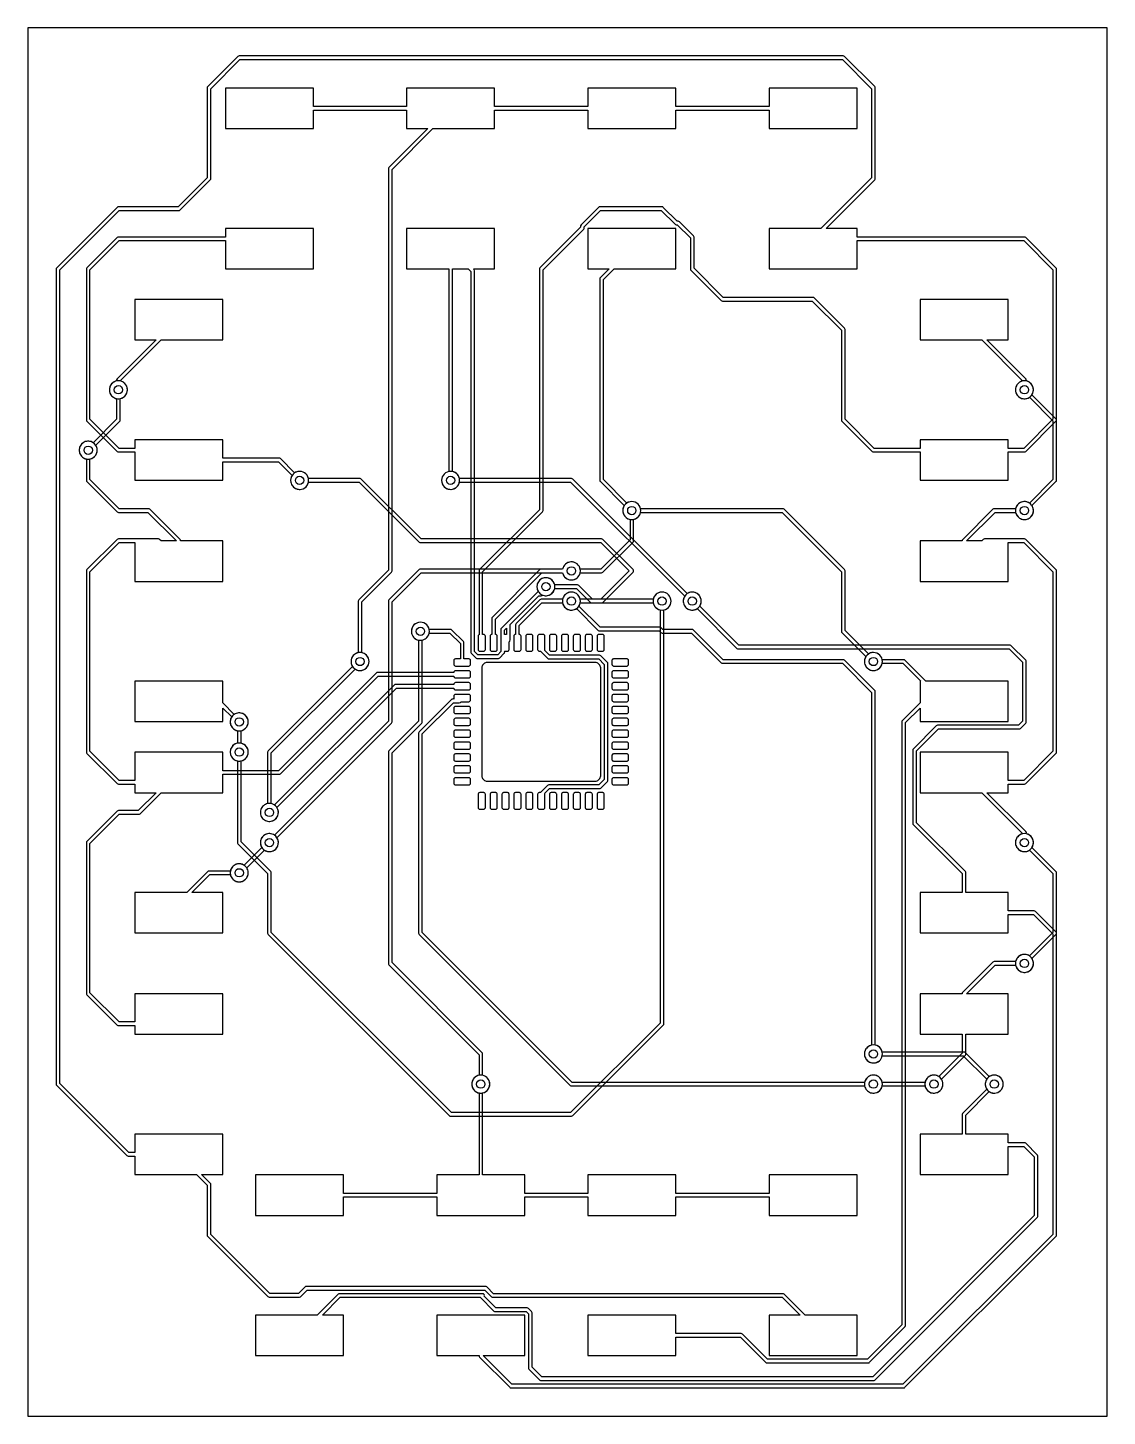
# Model space of a CAD drawing. Header units: millimetres. Extents: x 0 to 45.4, y 0 to 58.4.
import ezdxf

# ---------------------------------------------------------------- set-up
doc = ezdxf.new("R2010")
doc.units = ezdxf.units.MM

msp = doc.modelspace()

# ---------------------------------------------------------------- linework, layer by layer
at = {"layer": '16_copper'}
for points in [[(2.614, 40.268, 0.532534), (2.856, 40.849), (3.864, 41.856, 0.198912), (3.886, 41.91), (3.886, 42.809, 0.996924), (3.736, 43.552), (3.688, 43.539, 0.764884), (3.734, 42.809), (3.734, 41.942), (2.749, 40.956), (2.708, 40.98), (2.662, 40.999), (2.614, 41.012), (2.565, 41.018), (2.515, 41.018), (2.466, 41.012), (2.418, 40.999), (2.372, 40.98), (2.329, 40.955), (2.29, 40.925), (2.255, 40.89), (2.225, 40.851), (2.2, 40.808), (2.181, 40.762), (2.168, 40.714), (2.162, 40.665), (2.162, 40.615), (2.168, 40.566), (2.181, 40.518), (2.2, 40.472), (2.225, 40.429), (2.255, 40.39), (2.29, 40.355), (2.329, 40.325), (2.372, 40.3), (2.418, 40.281), (2.466, 40.268), (2.515, 40.262), (2.565, 40.262)], [(41.984, 37.728, 0.532534), (42.226, 38.309), (43.234, 39.316, 0.198912), (43.256, 39.37), (43.256, 41.91, 0.198912), (43.234, 41.964), (42.226, 42.971, 0.996926), (41.595, 43.391), (41.57, 43.348, 0.764883), (42.119, 42.864), (43.104, 41.878), (43.104, 39.402), (42.119, 38.416), (42.078, 38.44), (42.032, 38.459), (41.984, 38.472), (41.935, 38.478), (41.885, 38.478), (41.836, 38.472), (41.788, 38.459), (41.742, 38.44), (41.699, 38.415), (41.66, 38.385), (41.625, 38.35), (41.595, 38.311), (41.57, 38.268), (41.551, 38.222), (41.538, 38.174), (41.532, 38.125), (41.532, 38.075), (41.538, 38.026), (41.551, 37.978), (41.57, 37.932), (41.595, 37.889), (41.625, 37.85), (41.66, 37.815), (41.699, 37.785), (41.742, 37.76), (41.788, 37.741), (41.836, 37.728), (41.885, 37.722), (41.935, 37.722)], [(22.934, 33.918, 0.301666), (23.231, 34.214), (24.13, 34.214, 0.198912), (24.184, 34.236), (25.454, 35.506, 0.414214), (25.454, 35.614), (24.184, 36.884, 0.198912), (24.13, 36.906), (16.542, 36.906), (14.024, 39.424, 0.198912), (13.97, 39.446), (11.801, 39.446, 0.996924), (11.058, 39.296), (11.071, 39.248, 0.764884), (11.801, 39.294), (13.938, 39.294), (16.456, 36.776, 0.198912), (16.51, 36.754), (24.098, 36.754), (25.292, 35.56), (24.098, 34.366), (23.231, 34.366), (23.219, 34.412), (23.2, 34.458), (23.175, 34.501), (23.145, 34.54), (23.11, 34.575), (23.071, 34.605), (23.028, 34.63), (22.982, 34.649), (22.934, 34.662), (22.885, 34.668), (22.835, 34.668), (22.786, 34.662), (22.738, 34.649), (22.692, 34.63), (22.649, 34.605), (22.61, 34.575), (22.575, 34.54), (22.545, 34.501), (22.52, 34.458), (22.501, 34.412), (22.488, 34.364), (22.482, 34.315), (22.482, 34.265), (22.488, 34.216), (22.501, 34.168), (22.52, 34.122), (22.545, 34.079), (22.575, 34.04), (22.61, 34.005), (22.649, 33.975), (22.692, 33.95), (22.738, 33.931), (22.786, 33.918), (22.835, 33.912), (22.885, 33.912)], [(28.014, 33.918, 1), (27.866, 34.662), (27.818, 34.649, 0.063998), (27.731, 34.606), (22.914, 39.424, 0.198912), (22.86, 39.446), (18.151, 39.446, 0.996924), (17.408, 39.296), (17.421, 39.248, 0.764884), (18.151, 39.294), (22.828, 39.294), (27.624, 34.499), (27.6, 34.458), (27.581, 34.412), (27.568, 34.364), (27.562, 34.315), (27.562, 34.265), (27.568, 34.216), (27.581, 34.168), (27.6, 34.122), (27.625, 34.079), (27.655, 34.04), (27.69, 34.005), (27.729, 33.975), (27.772, 33.95), (27.818, 33.931), (27.866, 33.918), (27.915, 33.912), (27.965, 33.912)], [(35.634, 31.378, 1), (35.486, 32.122), (35.438, 32.109, 0.063998), (35.351, 32.066), (34.366, 33.052), (34.366, 35.56, 0.198912), (34.344, 35.614), (31.804, 38.154, 0.198912), (31.75, 38.176), (25.771, 38.176, 0.996924), (25.028, 38.026), (25.041, 37.978, 0.764884), (25.771, 38.024), (31.718, 38.024), (34.214, 35.528), (34.214, 33.02, 0.198912), (34.236, 32.966), (35.244, 31.959), (35.22, 31.918), (35.201, 31.872), (35.188, 31.824), (35.182, 31.775), (35.182, 31.725), (35.188, 31.676), (35.201, 31.628), (35.22, 31.582), (35.245, 31.539), (35.275, 31.5), (35.31, 31.465), (35.349, 31.435), (35.392, 31.41), (35.438, 31.391), (35.486, 31.378), (35.535, 31.372), (35.585, 31.372)], [(10.234, 23.758, 0.532534), (10.476, 24.339), (15.294, 29.156, 0.198912), (15.316, 29.21), (15.316, 34.258), (16.542, 35.484), (22.489, 35.484, 0.996924), (23.232, 35.634), (23.219, 35.682, 0.764884), (22.489, 35.636), (16.51, 35.636, 0.198912), (16.456, 35.614), (15.186, 34.344, 0.198912), (15.164, 34.29), (15.164, 29.242), (10.369, 24.446), (10.328, 24.47), (10.282, 24.489), (10.234, 24.502), (10.185, 24.508), (10.135, 24.508), (10.086, 24.502), (10.038, 24.489), (9.992, 24.47), (9.949, 24.445), (9.91, 24.415), (9.875, 24.38), (9.845, 24.341), (9.82, 24.298), (9.801, 24.252), (9.788, 24.204), (9.782, 24.155), (9.782, 24.105), (9.788, 24.056), (9.801, 24.008), (9.82, 23.962), (9.845, 23.919), (9.875, 23.88), (9.91, 23.845), (9.949, 23.815), (9.992, 23.79), (10.038, 23.771), (10.086, 23.758), (10.135, 23.752), (10.185, 23.752)], [(22.868, 12.625, 0.169977), (22.914, 12.646), (26.724, 16.456, 0.198912), (26.746, 16.51), (26.746, 33.919, 0.996924), (26.596, 34.662), (26.548, 34.649, 0.764884), (26.594, 33.919), (26.594, 16.542), (22.828, 12.776), (17.812, 12.776), (10.236, 20.352), (10.236, 22.86, 0.198912), (10.214, 22.914), (8.966, 24.162), (8.966, 27.569, 0.996924), (8.816, 28.312), (8.768, 28.299, 0.764884), (8.814, 27.569), (8.814, 24.13, 0.198912), (8.836, 24.076), (10.084, 22.828), (10.084, 20.32, 0.198912), (10.106, 20.266), (17.726, 12.646, 0.198912), (17.78, 12.624), (22.86, 12.624)], [(19.124, 13.598, 0.818106), (19.126, 14.341), (19.126, 15.24, 0.198912), (19.104, 15.294), (15.316, 19.082), (15.316, 27.908), (16.564, 29.156, 0.198912), (16.586, 29.21), (16.586, 32.649, 0.996924), (16.436, 33.392), (16.388, 33.379, 0.764884), (16.434, 32.649), (16.434, 29.242), (15.186, 27.994, 0.198912), (15.164, 27.94), (15.164, 19.05, 0.198912), (15.186, 18.996), (18.974, 15.208), (18.974, 14.341), (18.928, 14.329), (18.882, 14.31), (18.839, 14.285), (18.8, 14.255), (18.765, 14.22), (18.735, 14.181), (18.71, 14.138), (18.691, 14.092), (18.678, 14.044), (18.672, 13.995), (18.672, 13.945), (18.678, 13.896), (18.691, 13.848), (18.71, 13.802), (18.735, 13.759), (18.765, 13.72), (18.8, 13.685), (18.839, 13.655), (18.882, 13.63), (18.928, 13.611), (18.976, 13.598), (19.025, 13.592), (19.075, 13.592)], [(10.234, 25.028, 0.818106), (10.236, 25.771), (10.236, 27.908), (13.761, 31.434, 0.996926), (14.181, 32.065), (14.138, 32.09, 0.764883), (13.654, 31.541), (10.106, 27.994, 0.198912), (10.084, 27.94), (10.084, 25.771), (10.038, 25.759), (9.992, 25.74), (9.949, 25.715), (9.91, 25.685), (9.875, 25.65), (9.845, 25.611), (9.82, 25.568), (9.801, 25.522), (9.788, 25.474), (9.782, 25.425), (9.782, 25.375), (9.788, 25.326), (9.801, 25.278), (9.82, 25.232), (9.845, 25.189), (9.875, 25.15), (9.91, 25.115), (9.949, 25.085), (9.992, 25.06), (10.038, 25.041), (10.086, 25.028), (10.135, 25.022), (10.185, 25.022)], [(41.984, 18.678, 0.532534), (42.226, 19.259), (43.234, 20.266, 0.198912), (43.256, 20.32), (43.256, 22.86, 0.198912), (43.234, 22.914), (42.226, 23.921, 0.996926), (41.595, 24.341), (41.57, 24.298, 0.764883), (42.119, 23.814), (43.104, 22.828), (43.104, 20.352), (42.119, 19.366), (42.078, 19.39), (42.032, 19.409), (41.984, 19.422), (41.935, 19.428), (41.885, 19.428), (41.836, 19.422), (41.788, 19.409), (41.742, 19.39), (41.699, 19.365), (41.66, 19.335), (41.625, 19.3), (41.595, 19.261), (41.57, 19.218), (41.551, 19.172), (41.538, 19.124), (41.532, 19.075), (41.532, 19.025), (41.538, 18.976), (41.551, 18.928), (41.57, 18.882), (41.595, 18.839), (41.625, 18.8), (41.66, 18.765), (41.699, 18.735), (41.742, 18.71), (41.788, 18.691), (41.836, 18.678), (41.885, 18.672), (41.935, 18.672)], [(40.714, 13.598, 1), (40.566, 14.342), (40.518, 14.329, 0.063998), (40.431, 14.286), (39.424, 15.294, 0.198912), (39.37, 15.316), (35.931, 15.316, 0.996924), (35.188, 15.166), (35.201, 15.118, 0.764884), (35.931, 15.164), (39.338, 15.164), (40.324, 14.179), (40.3, 14.138), (40.281, 14.092), (40.268, 14.044), (40.262, 13.995), (40.262, 13.945), (40.268, 13.896), (40.281, 13.848), (40.3, 13.802), (40.325, 13.759), (40.355, 13.72), (40.39, 13.685), (40.429, 13.655), (40.472, 13.63), (40.518, 13.611), (40.566, 13.598), (40.615, 13.592), (40.665, 13.592)], [(35.634, 13.598, 0.301666), (35.931, 13.894), (37.729, 13.894, 0.996924), (38.472, 14.044), (38.459, 14.092, 0.764884), (37.729, 14.046), (35.931, 14.046), (35.919, 14.092), (35.9, 14.138), (35.875, 14.181), (35.845, 14.22), (35.81, 14.255), (35.771, 14.285), (35.728, 14.31), (35.682, 14.329), (35.634, 14.342), (35.585, 14.348), (35.535, 14.348), (35.486, 14.342), (35.438, 14.329), (35.392, 14.31), (35.349, 14.285), (35.31, 14.255), (35.275, 14.22), (35.245, 14.181), (35.22, 14.138), (35.201, 14.092), (35.188, 14.044), (35.182, 13.995), (35.182, 13.945), (35.188, 13.896), (35.201, 13.848), (35.22, 13.802), (35.245, 13.759), (35.275, 13.72), (35.31, 13.685), (35.349, 13.655), (35.392, 13.63), (35.438, 13.611), (35.486, 13.598), (35.535, 13.592), (35.585, 13.592)]]:
    msp.add_lwpolyline(points, format="xyb", close=True, dxfattribs=at)
for points in [[(21.859, 34.525), (21.907, 34.538), (21.953, 34.557), (21.996, 34.582), (22.035, 34.612), (22.07, 34.647), (22.1, 34.686), (22.125, 34.729), (22.144, 34.775), (22.157, 34.823), (22.163, 34.872), (22.163, 34.922), (22.157, 34.971), (22.144, 35.019), (22.125, 35.064), (22.1, 35.107), (22.07, 35.147), (22.035, 35.182), (21.996, 35.212), (21.953, 35.237), (21.907, 35.256), (21.859, 35.269), (21.81, 35.275), (21.76, 35.275), (21.711, 35.269), (21.663, 35.256), (21.617, 35.237), (21.574, 35.212), (21.535, 35.182), (21.5, 35.147), (21.47, 35.107), (21.445, 35.064), (21.426, 35.019), (21.413, 34.971), (21.407, 34.922), (21.407, 34.872), (21.413, 34.823), (21.426, 34.775), (21.445, 34.729), (21.47, 34.686), (21.5, 34.647), (21.535, 34.612), (21.574, 34.582), (21.617, 34.557), (21.663, 34.538), (21.711, 34.525), (21.76, 34.519), (21.81, 34.519)], [(8.964, 28.838), (9.012, 28.851), (9.058, 28.87), (9.101, 28.895), (9.14, 28.925), (9.175, 28.96), (9.205, 28.999), (9.23, 29.042), (9.249, 29.088), (9.262, 29.136), (9.268, 29.185), (9.268, 29.235), (9.262, 29.284), (9.249, 29.332), (9.23, 29.378), (9.205, 29.421), (9.175, 29.46), (9.14, 29.495), (9.101, 29.525), (9.058, 29.55), (9.012, 29.569), (8.964, 29.582), (8.915, 29.588), (8.865, 29.588), (8.816, 29.582), (8.768, 29.569), (8.722, 29.55), (8.679, 29.525), (8.64, 29.495), (8.605, 29.46), (8.575, 29.421), (8.55, 29.378), (8.531, 29.332), (8.518, 29.284), (8.512, 29.235), (8.512, 29.185), (8.518, 29.136), (8.531, 29.088), (8.55, 29.042), (8.575, 28.999), (8.605, 28.96), (8.64, 28.925), (8.679, 28.895), (8.722, 28.87), (8.768, 28.851), (8.816, 28.838), (8.865, 28.832), (8.915, 28.832)], [(8.964, 22.488), (9.012, 22.501), (9.058, 22.52), (9.101, 22.545), (9.14, 22.575), (9.175, 22.61), (9.205, 22.649), (9.23, 22.692), (9.249, 22.738), (9.262, 22.786), (9.268, 22.835), (9.268, 22.885), (9.262, 22.934), (9.249, 22.982), (9.23, 23.028), (9.205, 23.071), (9.175, 23.11), (9.14, 23.145), (9.101, 23.175), (9.058, 23.2), (9.012, 23.219), (8.964, 23.232), (8.915, 23.238), (8.865, 23.238), (8.816, 23.232), (8.768, 23.219), (8.722, 23.2), (8.679, 23.175), (8.64, 23.145), (8.605, 23.11), (8.575, 23.071), (8.55, 23.028), (8.531, 22.982), (8.518, 22.934), (8.512, 22.885), (8.512, 22.835), (8.518, 22.786), (8.531, 22.738), (8.55, 22.692), (8.575, 22.649), (8.605, 22.61), (8.64, 22.575), (8.679, 22.545), (8.722, 22.52), (8.768, 22.501), (8.816, 22.488), (8.865, 22.482), (8.915, 22.482)]]:
    msp.add_lwpolyline(points, close=True, dxfattribs=at)
at = {"layer": '1_copper'}
for points in [[(19.218, 5.309), (19.5, 5.026, 0.198912), (19.554, 5.004), (31.718, 5.004), (32.472, 4.25), (31.17, 4.25), (31.17, 2.55), (34.87, 2.55), (34.87, 4.25), (32.688, 4.25), (31.804, 5.134, 0.198912), (31.75, 5.156), (19.586, 5.156), (19.303, 5.439, 0.198912), (19.25, 5.461), (11.714, 5.461, 0.198912), (11.66, 5.439), (11.388, 5.167), (10.181, 5.167), (7.696, 7.652), (7.696, 9.75, 0.198912), (7.674, 9.804), (7.308, 10.17), (8.2, 10.17), (8.2, 11.87), (4.5, 11.87), (4.5, 11.096), (4.252, 11.096), (1.346, 14.002), (1.346, 48.228), (3.842, 50.724), (6.35, 50.724, 0.198912), (6.404, 50.746), (7.674, 52.016, 0.198912), (7.696, 52.07), (7.696, 55.848), (8.922, 57.074), (34.258, 57.074), (35.484, 55.848), (35.484, 52.102), (33.352, 49.97), (31.17, 49.97), (31.17, 48.27), (34.87, 48.27), (34.87, 49.454), (41.878, 49.454), (43.104, 48.228), (43.104, 41.942), (41.878, 40.716), (41.22, 40.716), (41.22, 41.08), (37.52, 41.08), (37.52, 40.716), (35.592, 40.716), (34.366, 41.942), (34.366, 45.72, 0.198912), (34.344, 45.774), (33.074, 47.044, 0.198912), (33.02, 47.066), (29.242, 47.066), (28.016, 48.292), (28.016, 49.603, 0.198912), (27.994, 49.657), (27.399, 50.252, 0.333159), (27.303, 50.275), (26.724, 50.854, 0.198912), (26.67, 50.876), (24.057, 50.876, 0.198912), (24.003, 50.854), (23.268, 50.119, 0.333159), (23.245, 50.023), (21.536, 48.314, 0.198912), (21.514, 48.26), (21.514, 38.132), (18.996, 35.614, 0.198912), (18.974, 35.56), (18.974, 32.873), (18.969, 32.87), (18.955, 32.856), (18.945, 32.839), (18.94, 32.82), (18.94, 32.25), (18.945, 32.231), (18.955, 32.214), (18.969, 32.2), (18.986, 32.19), (19.005, 32.185), (19.175, 32.185), (19.194, 32.19), (19.211, 32.2), (19.225, 32.214), (19.235, 32.231), (19.24, 32.25), (19.24, 32.82), (19.235, 32.839), (19.225, 32.856), (19.211, 32.87), (19.194, 32.88), (19.175, 32.885), (19.126, 32.885), (19.126, 35.528), (21.644, 38.046, 0.198912), (21.666, 38.1), (21.666, 48.228), (23.375, 49.938, 0.198912), (23.398, 49.991), (23.398, 50.033), (24.088, 50.724), (26.638, 50.724), (27.218, 50.145, 0.198912), (27.271, 50.122), (27.313, 50.122), (27.864, 49.572), (27.864, 48.26, 0.198912), (27.886, 48.206), (29.156, 46.936, 0.198912), (29.21, 46.914), (32.988, 46.914), (34.214, 45.688), (34.214, 41.91, 0.198912), (34.236, 41.856), (35.506, 40.586, 0.198912), (35.56, 40.564), (37.52, 40.564), (37.52, 39.38), (41.22, 39.38), (41.22, 40.564), (41.91, 40.564, 0.198912), (41.964, 40.586), (43.234, 41.856, 0.198912), (43.256, 41.91), (43.256, 48.26, 0.198912), (43.234, 48.314), (41.964, 49.584, 0.198912), (41.91, 49.606), (34.87, 49.606), (34.87, 49.97), (33.568, 49.97), (35.614, 52.016, 0.198912), (35.636, 52.07), (35.636, 55.88, 0.198912), (35.614, 55.934), (34.344, 57.204, 0.198912), (34.29, 57.226), (8.89, 57.226, 0.198912), (8.836, 57.204), (7.566, 55.934, 0.198912), (7.544, 55.88), (7.544, 52.102), (6.318, 50.876), (3.81, 50.876, 0.198912), (3.756, 50.854), (1.216, 48.314, 0.198912), (1.194, 48.26), (1.194, 13.97, 0.198912), (1.216, 13.916), (4.166, 10.966, 0.198912), (4.22, 10.944), (4.5, 10.944), (4.5, 10.17), (7.092, 10.17), (7.544, 9.718), (7.544, 7.62, 0.198912), (7.566, 7.566), (10.096, 5.037, 0.198912), (10.149, 5.014), (11.372, 5.014, 0.336905), (11.463, 5.026), (11.745, 5.309)], [(14.044, 31.378, 0.818106), (14.046, 32.121), (14.046, 34.258), (15.294, 35.506, 0.198912), (15.316, 35.56), (15.316, 52.448), (17.038, 54.17), (19.63, 54.17), (19.63, 54.944), (23.55, 54.944), (23.55, 54.17), (27.25, 54.17), (27.25, 54.944), (31.17, 54.944), (31.17, 54.17), (34.87, 54.17), (34.87, 55.87), (31.17, 55.87), (31.17, 55.096), (27.25, 55.096), (27.25, 55.87), (23.55, 55.87), (23.55, 55.096), (19.63, 55.096), (19.63, 55.87), (15.93, 55.87), (15.93, 55.096), (12.01, 55.096), (12.01, 55.87), (8.31, 55.87), (8.31, 54.17), (12.01, 54.17), (12.01, 54.944), (15.93, 54.944), (15.93, 54.17), (16.822, 54.17), (15.186, 52.534, 0.198912), (15.164, 52.48), (15.164, 35.592), (13.916, 34.344, 0.198912), (13.894, 34.29), (13.894, 32.121), (13.848, 32.109), (13.802, 32.09), (13.759, 32.065), (13.72, 32.035), (13.685, 32), (13.655, 31.961), (13.63, 31.918), (13.611, 31.872), (13.598, 31.824), (13.592, 31.775), (13.592, 31.725), (13.598, 31.676), (13.611, 31.628), (13.63, 31.582), (13.655, 31.539), (13.685, 31.5), (13.72, 31.465), (13.759, 31.435), (13.802, 31.41), (13.848, 31.391), (13.896, 31.378), (13.945, 31.372), (13.995, 31.372)], [(11.504, 38.998, 1), (11.356, 39.742), (11.308, 39.729, 0.063998), (11.221, 39.686), (10.624, 40.284, 0.198912), (10.57, 40.306), (8.2, 40.306), (8.2, 41.08), (4.5, 41.08), (4.5, 40.716), (3.842, 40.716), (2.616, 41.942), (2.616, 48.228), (3.842, 49.454), (8.31, 49.454), (8.31, 48.27), (12.01, 48.27), (12.01, 49.97), (8.31, 49.97), (8.31, 49.606), (3.81, 49.606, 0.198912), (3.756, 49.584), (2.486, 48.314, 0.198912), (2.464, 48.26), (2.464, 41.91, 0.198912), (2.486, 41.856), (3.756, 40.586, 0.198912), (3.81, 40.564), (4.5, 40.564), (4.5, 39.38), (8.2, 39.38), (8.2, 40.154), (10.538, 40.154), (11.114, 39.579), (11.09, 39.538), (11.071, 39.492), (11.058, 39.444), (11.052, 39.395), (11.052, 39.345), (11.058, 39.296), (11.071, 39.248), (11.09, 39.202), (11.115, 39.159), (11.145, 39.12), (11.18, 39.085), (11.219, 39.055), (11.262, 39.03), (11.308, 39.011), (11.356, 38.998), (11.405, 38.992), (11.455, 38.992)], [(19.799, 31.881, 0.169977), (19.845, 31.903), (20.022, 32.08, 0.357399), (20.045, 32.185), (20.175, 32.185), (20.194, 32.19), (20.211, 32.2), (20.225, 32.214), (20.235, 32.231), (20.24, 32.25), (20.24, 32.577, 0.315952), (20.288, 32.656), (20.288, 33.311), (21.495, 34.519), (21.59, 34.519, 0.231388), (21.663, 34.538), (21.711, 34.525, 0.41241), (22.156, 34.821), (23.08, 34.821), (23.664, 34.236, 0.198912), (23.718, 34.214), (26.299, 34.214, 0.996924), (27.042, 34.364), (27.029, 34.412, 0.764884), (26.299, 34.366), (23.75, 34.366), (23.165, 34.951, 0.198912), (23.111, 34.973), (22.156, 34.973, 0.996924), (21.413, 34.823), (21.426, 34.775, 0.054688), (21.462, 34.7), (19.915, 33.154, 0.198912), (19.892, 33.1), (19.892, 32.166), (19.759, 32.033), (18.921, 32.033), (18.788, 32.166), (18.788, 48.189, 0.325184), (18.738, 48.27), (19.63, 48.27), (19.63, 49.97), (15.93, 49.97), (15.93, 48.27), (17.704, 48.27), (17.704, 39.741, 0.996924), (17.854, 38.998), (17.902, 39.011, 0.764884), (17.856, 39.741), (17.856, 48.27), (18.522, 48.27), (18.635, 48.157), (18.635, 32.134, 0.198912), (18.658, 32.08), (18.835, 31.903, 0.198912), (18.889, 31.88), (19.791, 31.88)], [(19.694, 32.19), (19.711, 32.2), (19.725, 32.214), (19.735, 32.231), (19.74, 32.25), (19.74, 32.82), (19.735, 32.839), (19.725, 32.856), (19.711, 32.87), (19.694, 32.88), (19.675, 32.885), (19.666, 32.885), (19.666, 33.528), (21.622, 35.484), (22.489, 35.484, 0.815538), (23.231, 35.484), (24.13, 35.484, 0.198912), (24.184, 35.506), (25.454, 36.776, 0.198912), (25.476, 36.83), (25.476, 37.729, 0.996924), (25.326, 38.472), (25.278, 38.459, 0.063998), (25.191, 38.416), (24.206, 39.402), (24.206, 47.818), (24.658, 48.27), (27.25, 48.27), (27.25, 49.97), (23.55, 49.97), (23.55, 48.27), (24.442, 48.27), (24.076, 47.904, 0.198912), (24.054, 47.85), (24.054, 39.37, 0.198912), (24.076, 39.316), (25.084, 38.309, 0.530559), (25.324, 37.729), (25.324, 36.862), (24.098, 35.636), (23.231, 35.636, 0.815538), (22.489, 35.636), (21.59, 35.636, 0.198912), (21.536, 35.614), (19.536, 33.614, 0.198912), (19.514, 33.56), (19.514, 32.885), (19.505, 32.885), (19.486, 32.88), (19.469, 32.87), (19.455, 32.856), (19.445, 32.839), (19.44, 32.82), (19.44, 32.25), (19.445, 32.231), (19.455, 32.214), (19.469, 32.2), (19.486, 32.19), (19.505, 32.185), (19.675, 32.185)], [(3.884, 42.808, 0.767329), (3.932, 43.539), (3.886, 43.551), (3.886, 43.558), (5.608, 45.28), (8.2, 45.28), (8.2, 46.98), (4.5, 46.98), (4.5, 45.28), (5.392, 45.28), (3.756, 43.644, 0.32507), (3.734, 43.551), (3.688, 43.539), (3.642, 43.52), (3.599, 43.495), (3.56, 43.465), (3.525, 43.43), (3.495, 43.391), (3.47, 43.348), (3.451, 43.302), (3.438, 43.254), (3.432, 43.205), (3.432, 43.155), (3.438, 43.106), (3.451, 43.058), (3.47, 43.012), (3.495, 42.969), (3.525, 42.93), (3.56, 42.895), (3.599, 42.865), (3.642, 42.84), (3.688, 42.821), (3.736, 42.808), (3.785, 42.802), (3.835, 42.802)], [(41.984, 42.808, 0.767329), (42.032, 43.539), (41.986, 43.551, 0.32507), (41.964, 43.644), (40.328, 45.28), (41.22, 45.28), (41.22, 46.98), (37.52, 46.98), (37.52, 45.28), (40.112, 45.28), (41.834, 43.558), (41.834, 43.551), (41.788, 43.539), (41.742, 43.52), (41.699, 43.495), (41.66, 43.465), (41.625, 43.43), (41.595, 43.391), (41.57, 43.348), (41.551, 43.302), (41.538, 43.254), (41.532, 43.205), (41.532, 43.155), (41.538, 43.106), (41.551, 43.058), (41.57, 43.012), (41.595, 42.969), (41.625, 42.93), (41.66, 42.895), (41.699, 42.865), (41.742, 42.84), (41.788, 42.821), (41.836, 42.808), (41.885, 42.802), (41.935, 42.802)], [(8.2, 17.77), (4.5, 17.77), (4.5, 16.586), (3.842, 16.586), (2.616, 17.812), (2.616, 24.098), (3.842, 25.324), (4.67, 25.324, 0.198912), (4.724, 25.346), (5.608, 26.23), (8.2, 26.23), (8.2, 27.004), (10.57, 27.004, 0.198912), (10.624, 27.026), (14.732, 31.134), (17.915, 31.134), (17.915, 31.125), (17.92, 31.106), (17.93, 31.089), (17.944, 31.075), (17.961, 31.065), (17.98, 31.06), (18.55, 31.06), (18.569, 31.065), (18.586, 31.075), (18.6, 31.089), (18.61, 31.106), (18.615, 31.125), (18.615, 31.295), (18.61, 31.314), (18.6, 31.331), (18.586, 31.345), (18.569, 31.355), (18.55, 31.36), (17.98, 31.36), (17.961, 31.355), (17.944, 31.345), (17.93, 31.331), (17.92, 31.314), (17.915, 31.295), (17.915, 31.286), (14.7, 31.286, 0.198912), (14.646, 31.264), (10.538, 27.156), (8.2, 27.156), (8.2, 27.93), (4.5, 27.93), (4.5, 26.746), (3.842, 26.746), (2.616, 27.972), (2.616, 35.528), (3.842, 36.754), (4.5, 36.754), (4.5, 35.12), (8.2, 35.12), (8.2, 36.82), (6.426, 36.82, 0.233059), (6.404, 36.884), (5.134, 38.154, 0.198912), (5.08, 38.176), (3.842, 38.176), (2.616, 39.402), (2.616, 40.269, 0.996924), (2.466, 41.012), (2.418, 40.999, 0.764884), (2.464, 40.269), (2.464, 39.37, 0.198912), (2.486, 39.316), (3.756, 38.046, 0.198912), (3.81, 38.024), (5.048, 38.024), (6.252, 36.82), (5.608, 36.82), (5.544, 36.884, 0.198912), (5.49, 36.906), (3.81, 36.906, 0.198912), (3.756, 36.884), (2.486, 35.614, 0.198912), (2.464, 35.56), (2.464, 27.94, 0.198912), (2.486, 27.886), (3.756, 26.616, 0.198912), (3.81, 26.594), (4.5, 26.594), (4.5, 26.23), (5.392, 26.23), (4.638, 25.476), (3.81, 25.476, 0.198912), (3.756, 25.454), (2.486, 24.184, 0.198912), (2.464, 24.13), (2.464, 17.78, 0.198912), (2.486, 17.726), (3.756, 16.456, 0.198912), (3.81, 16.434), (4.5, 16.434), (4.5, 16.07), (8.2, 16.07)], [(41.984, 23.758, 0.767329), (42.032, 24.489), (41.986, 24.501, 0.32507), (41.964, 24.594), (40.328, 26.23), (41.22, 26.23), (41.22, 26.594), (41.91, 26.594, 0.198912), (41.964, 26.616), (43.234, 27.886, 0.198912), (43.256, 27.94), (43.256, 35.56, 0.198912), (43.234, 35.614), (41.964, 36.884, 0.198912), (41.91, 36.906), (40.23, 36.906, 0.198912), (40.176, 36.884), (40.112, 36.82), (39.468, 36.82), (40.672, 38.024), (41.539, 38.024, 0.996924), (42.282, 38.174), (42.269, 38.222, 0.764884), (41.539, 38.176), (40.64, 38.176, 0.198912), (40.586, 38.154), (39.316, 36.884, 0.233059), (39.294, 36.82), (37.52, 36.82), (37.52, 35.12), (41.22, 35.12), (41.22, 36.754), (41.878, 36.754), (43.104, 35.528), (43.104, 27.972), (41.878, 26.746), (41.22, 26.746), (41.22, 27.93), (37.52, 27.93), (37.52, 26.23), (40.112, 26.23), (41.834, 24.508), (41.834, 24.501), (41.788, 24.489), (41.742, 24.47), (41.699, 24.445), (41.66, 24.415), (41.625, 24.38), (41.595, 24.341), (41.57, 24.298), (41.551, 24.252), (41.538, 24.204), (41.532, 24.155), (41.532, 24.105), (41.538, 24.056), (41.551, 24.008), (41.57, 23.962), (41.595, 23.919), (41.625, 23.88), (41.66, 23.845), (41.699, 23.815), (41.742, 23.79), (41.788, 23.771), (41.836, 23.758), (41.885, 23.752), (41.935, 23.752)], [(36.838, 1.195, 0.169977), (36.884, 1.216), (43.234, 7.566, 0.198912), (43.256, 7.62), (43.256, 20.32, 0.198912), (43.234, 20.374), (42.374, 21.234, 0.198912), (42.32, 21.256), (41.22, 21.256), (41.22, 22.03), (39.446, 22.03), (39.446, 22.86, 0.198912), (39.424, 22.914), (37.368, 24.97), (37.368, 27.993), (38.29, 28.915), (41.691, 28.915, 0.198912), (41.745, 28.938), (41.964, 29.156, 0.198912), (41.986, 29.21), (41.986, 31.75, 0.198912), (41.964, 31.804), (41.357, 32.411, 0.198912), (41.303, 32.433), (29.905, 32.433), (28.256, 34.081, 0.996926), (27.625, 34.501), (27.6, 34.458, 0.764883), (28.149, 33.974), (29.819, 32.303, 0.198912), (29.873, 32.281), (41.272, 32.281), (41.834, 31.718), (41.834, 29.242), (41.66, 29.068), (38.258, 29.068, 0.198912), (38.204, 29.045), (37.238, 28.079, 0.198912), (37.215, 28.025), (37.215, 24.939, 0.198912), (37.238, 24.885), (39.294, 22.828), (39.294, 22.03), (37.52, 22.03), (37.52, 20.33), (41.22, 20.33), (41.22, 21.104), (42.288, 21.104), (43.104, 20.288), (43.104, 7.652), (36.798, 1.346), (20.352, 1.346), (19.148, 2.55), (20.9, 2.55), (20.9, 4.25), (17.2, 4.25), (17.2, 2.55), (18.974, 2.55, 0.233059), (18.996, 2.486), (20.266, 1.216, 0.198912), (20.32, 1.194), (36.83, 1.194)], [(35.634, 14.868, 0.818106), (35.636, 15.611), (35.636, 30.48, 0.198912), (35.614, 30.534), (34.344, 31.804, 0.198912), (34.29, 31.826), (29.242, 31.826), (27.994, 33.074, 0.198912), (27.94, 33.096), (26.702, 33.096), (26.63, 33.167, 0.198912), (26.576, 33.19), (24.068, 33.19), (23.176, 34.081, 0.996926), (22.545, 34.501), (22.52, 34.458, 0.063996), (22.489, 34.366), (21.59, 34.366, 0.198912), (21.536, 34.344), (20.536, 33.344, 0.198912), (20.514, 33.29), (20.514, 32.885), (20.505, 32.885), (20.486, 32.88), (20.469, 32.87), (20.455, 32.856), (20.445, 32.839), (20.44, 32.82), (20.44, 32.25), (20.445, 32.231), (20.455, 32.214), (20.469, 32.2), (20.486, 32.19), (20.505, 32.185), (20.675, 32.185), (20.694, 32.19), (20.711, 32.2), (20.725, 32.214), (20.735, 32.231), (20.74, 32.25), (20.74, 32.82), (20.735, 32.839), (20.725, 32.856), (20.711, 32.87), (20.694, 32.88), (20.675, 32.885), (20.666, 32.885), (20.666, 33.258), (21.622, 34.214), (22.489, 34.214, 0.530559), (23.069, 33.974), (23.983, 33.06, 0.198912), (24.036, 33.037), (26.545, 33.037), (26.616, 32.966, 0.198912), (26.67, 32.944), (27.908, 32.944), (29.156, 31.696, 0.198912), (29.21, 31.674), (34.258, 31.674), (35.484, 30.448), (35.484, 15.611), (35.438, 15.599), (35.392, 15.58), (35.349, 15.555), (35.31, 15.525), (35.275, 15.49), (35.245, 15.451), (35.22, 15.408), (35.201, 15.362), (35.188, 15.314), (35.182, 15.265), (35.182, 15.215), (35.188, 15.166), (35.201, 15.118), (35.22, 15.072), (35.245, 15.029), (35.275, 14.99), (35.31, 14.955), (35.349, 14.925), (35.392, 14.9), (35.438, 14.881), (35.486, 14.868), (35.535, 14.862), (35.585, 14.862)], [(18.569, 31.565), (18.586, 31.575), (18.6, 31.589), (18.61, 31.606), (18.615, 31.625), (18.615, 31.795), (18.61, 31.814), (18.6, 31.831), (18.586, 31.845), (18.569, 31.855), (18.55, 31.86), (18.341, 31.86), (18.341, 32.535, 0.198912), (18.319, 32.589), (17.834, 33.074, 0.198912), (17.78, 33.096), (16.881, 33.096, 0.996924), (16.138, 32.946), (16.151, 32.898, 0.764884), (16.881, 32.944), (17.748, 32.944), (18.189, 32.503), (18.189, 31.86), (17.98, 31.86), (17.961, 31.855), (17.944, 31.845), (17.93, 31.831), (17.92, 31.814), (17.915, 31.795), (17.915, 31.625), (17.92, 31.606), (17.93, 31.589), (17.944, 31.575), (17.961, 31.565), (17.98, 31.56), (18.55, 31.56)], [(21.694, 25.54), (21.711, 25.55), (21.725, 25.564), (21.735, 25.581), (21.74, 25.6), (21.74, 26.17), (21.735, 26.189), (21.73, 26.197), (21.939, 26.405), (24.038, 26.405, 0.198912), (24.092, 26.428), (24.372, 26.708, 0.198912), (24.395, 26.762), (24.395, 31.658, 0.198912), (24.372, 31.712), (24.092, 31.992, 0.198912), (24.038, 32.015), (21.939, 32.015), (21.73, 32.223), (21.735, 32.231), (21.74, 32.25), (21.74, 32.82), (21.735, 32.839), (21.725, 32.856), (21.711, 32.87), (21.694, 32.88), (21.675, 32.885), (21.505, 32.885), (21.486, 32.88), (21.469, 32.87), (21.455, 32.856), (21.445, 32.839), (21.44, 32.82), (21.44, 32.25), (21.445, 32.231), (21.455, 32.214), (21.469, 32.2), (21.486, 32.19), (21.505, 32.185), (21.553, 32.185), (21.853, 31.885, 0.198912), (21.907, 31.862), (24.007, 31.862), (24.242, 31.627), (24.242, 26.793), (24.007, 26.558), (21.907, 26.558, 0.198912), (21.853, 26.535), (21.553, 26.235), (21.505, 26.235), (21.486, 26.23), (21.469, 26.22), (21.455, 26.206), (21.445, 26.189), (21.44, 26.17), (21.44, 25.6), (21.445, 25.581), (21.455, 25.564), (21.469, 25.55), (21.486, 25.54), (21.505, 25.535), (21.675, 25.535)], [(35.35, 2.246, 0.169977), (35.395, 2.268), (36.884, 3.756, 0.198912), (36.906, 3.81), (36.906, 29.178), (37.52, 29.792), (37.52, 29.22), (41.22, 29.22), (41.22, 30.92), (37.768, 30.92), (36.884, 31.804, 0.198912), (36.83, 31.826), (35.931, 31.826, 0.996924), (35.188, 31.676), (35.201, 31.628, 0.764884), (35.931, 31.674), (36.798, 31.674), (37.552, 30.92), (37.52, 30.92), (37.52, 30.008), (36.776, 29.264, 0.198912), (36.754, 29.21), (36.754, 3.842), (35.31, 2.398), (31.107, 2.398), (30.051, 3.454, 0.198912), (29.997, 3.476), (27.25, 3.476), (27.25, 4.25), (23.55, 4.25), (23.55, 2.55), (27.25, 2.55), (27.25, 3.324), (29.965, 3.324), (31.021, 2.268, 0.198912), (31.075, 2.245), (35.341, 2.245)], [(8.964, 27.568, 0.818106), (8.966, 28.311), (8.966, 28.839, 0.996924), (8.816, 29.582), (8.768, 29.569, 0.063998), (8.681, 29.526), (8.2, 30.008), (8.2, 30.92), (4.5, 30.92), (4.5, 29.22), (8.2, 29.22), (8.2, 29.792), (8.574, 29.419, 0.530559), (8.814, 28.839), (8.814, 28.311), (8.768, 28.299), (8.722, 28.28), (8.679, 28.255), (8.64, 28.225), (8.605, 28.19), (8.575, 28.151), (8.55, 28.108), (8.531, 28.062), (8.518, 28.014), (8.512, 27.965), (8.512, 27.915), (8.518, 27.866), (8.531, 27.818), (8.55, 27.772), (8.575, 27.729), (8.605, 27.69), (8.64, 27.655), (8.679, 27.625), (8.722, 27.6), (8.768, 27.581), (8.816, 27.568), (8.865, 27.562), (8.915, 27.562)], [(10.234, 25.028, 0.532534), (10.476, 25.609), (15.502, 30.634), (17.915, 30.634), (17.915, 30.625), (17.92, 30.606), (17.93, 30.589), (17.944, 30.575), (17.961, 30.565), (17.98, 30.56), (18.55, 30.56), (18.569, 30.565), (18.586, 30.575), (18.6, 30.589), (18.61, 30.606), (18.615, 30.625), (18.615, 30.795), (18.61, 30.814), (18.6, 30.831), (18.586, 30.845), (18.569, 30.855), (18.55, 30.86), (17.98, 30.86), (17.961, 30.855), (17.944, 30.845), (17.93, 30.831), (17.92, 30.814), (17.915, 30.795), (17.915, 30.786), (15.47, 30.786, 0.198912), (15.416, 30.764), (10.369, 25.716), (10.328, 25.74), (10.282, 25.759), (10.234, 25.772), (10.185, 25.778), (10.135, 25.778), (10.086, 25.772), (10.038, 25.759), (9.992, 25.74), (9.949, 25.715), (9.91, 25.685), (9.875, 25.65), (9.845, 25.611), (9.82, 25.568), (9.801, 25.522), (9.788, 25.474), (9.782, 25.425), (9.782, 25.375), (9.788, 25.326), (9.801, 25.278), (9.82, 25.232), (9.845, 25.189), (9.875, 25.15), (9.91, 25.115), (9.949, 25.085), (9.992, 25.06), (10.038, 25.041), (10.086, 25.028), (10.135, 25.022), (10.185, 25.022)], [(35.634, 13.598, 1), (35.486, 14.342), (35.438, 14.329, 0.2663), (35.189, 14.046), (22.892, 14.046), (16.586, 20.352), (16.586, 28.703), (17.896, 30.012), (18.144, 30.012, 0.315952), (18.223, 30.06), (18.55, 30.06), (18.569, 30.065), (18.586, 30.075), (18.6, 30.089), (18.61, 30.106), (18.615, 30.125), (18.615, 30.295), (18.61, 30.314), (18.6, 30.331), (18.586, 30.345), (18.569, 30.355), (18.55, 30.36), (17.98, 30.36), (17.961, 30.355), (17.944, 30.345), (17.93, 30.331), (17.92, 30.314), (17.915, 30.295), (17.915, 30.165, 0.357399), (17.81, 30.142), (16.456, 28.788, 0.198912), (16.434, 28.734), (16.434, 20.32, 0.198912), (16.456, 20.266), (22.806, 13.916, 0.198912), (22.86, 13.894), (35.189, 13.894), (35.201, 13.848), (35.22, 13.802), (35.245, 13.759), (35.275, 13.72), (35.31, 13.685), (35.349, 13.655), (35.392, 13.63), (35.438, 13.611), (35.486, 13.598), (35.535, 13.592), (35.585, 13.592)], [(8.2, 22.03), (6.898, 22.03), (7.652, 22.784), (8.519, 22.784, 0.996924), (9.262, 22.934), (9.249, 22.982, 0.063998), (9.206, 23.069), (9.951, 23.814, 0.996926), (10.371, 24.445), (10.328, 24.47, 0.764883), (9.844, 23.921), (9.099, 23.176, 0.530559), (8.519, 22.936), (7.62, 22.936, 0.198912), (7.566, 22.914), (6.682, 22.03), (4.5, 22.03), (4.5, 20.33), (8.2, 20.33)], [(38.174, 13.598, 0.532534), (38.416, 14.179), (39.424, 15.186, 0.198912), (39.446, 15.24), (39.446, 16.07), (41.22, 16.07), (41.22, 17.77), (39.468, 17.77), (40.672, 18.974), (41.539, 18.974, 0.996924), (42.282, 19.124), (42.269, 19.172, 0.764884), (41.539, 19.126), (40.64, 19.126, 0.198912), (40.586, 19.104), (39.316, 17.834, 0.233059), (39.294, 17.77), (37.52, 17.77), (37.52, 16.07), (39.294, 16.07), (39.294, 15.272), (38.309, 14.286), (38.268, 14.31), (38.222, 14.329), (38.174, 14.342), (38.125, 14.348), (38.075, 14.348), (38.026, 14.342), (37.978, 14.329), (37.932, 14.31), (37.889, 14.285), (37.85, 14.255), (37.815, 14.22), (37.785, 14.181), (37.76, 14.138), (37.741, 14.092), (37.728, 14.044), (37.722, 13.995), (37.722, 13.945), (37.728, 13.896), (37.741, 13.848), (37.76, 13.802), (37.785, 13.759), (37.815, 13.72), (37.85, 13.685), (37.889, 13.655), (37.932, 13.63), (37.978, 13.611), (38.026, 13.598), (38.075, 13.592), (38.125, 13.592)], [(13.28, 9.224), (17.2, 9.224), (17.2, 8.45), (20.9, 8.45), (20.9, 9.224), (23.55, 9.224), (23.55, 8.45), (27.25, 8.45), (27.25, 9.224), (31.17, 9.224), (31.17, 8.45), (34.87, 8.45), (34.87, 10.15), (31.17, 10.15), (31.17, 9.376), (27.25, 9.376), (27.25, 10.15), (23.55, 10.15), (23.55, 9.376), (20.9, 9.376), (20.9, 10.15), (19.126, 10.15), (19.126, 13.599, 0.996924), (18.976, 14.342), (18.928, 14.329, 0.764884), (18.974, 13.599), (18.974, 10.15), (17.2, 10.15), (17.2, 9.376), (13.28, 9.376), (13.28, 10.15), (9.58, 10.15), (9.58, 8.45), (13.28, 8.45)], [(13.102, 5.155, 0.169977), (13.056, 5.134), (12.172, 4.25), (9.58, 4.25), (9.58, 2.55), (13.28, 2.55), (13.28, 4.25), (12.388, 4.25), (13.142, 5.004), (19.018, 5.004), (19.598, 4.425, 0.198912), (19.651, 4.402), (20.963, 4.402), (21.052, 4.313), (21.052, 2.036, 0.198912), (21.075, 1.982), (21.536, 1.521, 0.198912), (21.59, 1.499), (35.56, 1.499, 0.198912), (35.614, 1.521), (42.446, 8.354, 0.198912), (42.469, 8.407), (42.469, 10.947, 0.198912), (42.446, 11.001), (41.964, 11.484, 0.198912), (41.91, 11.506), (41.22, 11.506), (41.22, 11.87), (39.446, 11.87), (39.446, 12.668), (40.431, 13.654, 0.996926), (40.851, 14.285), (40.808, 14.31, 0.764883), (40.324, 13.761), (39.316, 12.754, 0.198912), (39.294, 12.7), (39.294, 11.87), (37.52, 11.87), (37.52, 10.17), (41.22, 10.17), (41.22, 11.354), (41.878, 11.354), (42.316, 10.916), (42.316, 8.439), (35.528, 1.651), (21.622, 1.651), (21.205, 2.068), (21.205, 4.345, 0.198912), (21.182, 4.399), (21.049, 4.532, 0.198912), (20.995, 4.555), (19.683, 4.555), (19.191, 5.046, 0.555781), (19.123, 5.156), (13.11, 5.156)]]:
    msp.add_lwpolyline(points, format="xyb", close=True, dxfattribs=at)
for points in [[(20.045, 32.885), (20.045, 33.068), (20.135, 33.158), (20.135, 32.885)], [(21.194, 32.19), (21.211, 32.2), (21.225, 32.214), (21.235, 32.231), (21.24, 32.25), (21.24, 32.82), (21.235, 32.839), (21.225, 32.856), (21.211, 32.87), (21.194, 32.88), (21.175, 32.885), (21.005, 32.885), (20.986, 32.88), (20.969, 32.87), (20.955, 32.856), (20.945, 32.839), (20.94, 32.82), (20.94, 32.25), (20.945, 32.231), (20.955, 32.214), (20.969, 32.2), (20.986, 32.19), (21.005, 32.185), (21.175, 32.185)], [(22.194, 32.19), (22.211, 32.2), (22.225, 32.214), (22.235, 32.231), (22.24, 32.25), (22.24, 32.82), (22.235, 32.839), (22.225, 32.856), (22.211, 32.87), (22.194, 32.88), (22.175, 32.885), (22.005, 32.885), (21.986, 32.88), (21.969, 32.87), (21.955, 32.856), (21.945, 32.839), (21.94, 32.82), (21.94, 32.25), (21.945, 32.231), (21.955, 32.214), (21.969, 32.2), (21.986, 32.19), (22.005, 32.185), (22.175, 32.185)], [(22.694, 32.19), (22.711, 32.2), (22.725, 32.214), (22.735, 32.231), (22.74, 32.25), (22.74, 32.82), (22.735, 32.839), (22.725, 32.856), (22.711, 32.87), (22.694, 32.88), (22.675, 32.885), (22.505, 32.885), (22.486, 32.88), (22.469, 32.87), (22.455, 32.856), (22.445, 32.839), (22.44, 32.82), (22.44, 32.25), (22.445, 32.231), (22.455, 32.214), (22.469, 32.2), (22.486, 32.19), (22.505, 32.185), (22.675, 32.185)], [(23.194, 32.19), (23.211, 32.2), (23.225, 32.214), (23.235, 32.231), (23.24, 32.25), (23.24, 32.82), (23.235, 32.839), (23.225, 32.856), (23.211, 32.87), (23.194, 32.88), (23.175, 32.885), (23.005, 32.885), (22.986, 32.88), (22.969, 32.87), (22.955, 32.856), (22.945, 32.839), (22.94, 32.82), (22.94, 32.25), (22.945, 32.231), (22.955, 32.214), (22.969, 32.2), (22.986, 32.19), (23.005, 32.185), (23.175, 32.185)], [(23.694, 32.19), (23.711, 32.2), (23.725, 32.214), (23.735, 32.231), (23.74, 32.25), (23.74, 32.82), (23.735, 32.839), (23.725, 32.856), (23.711, 32.87), (23.694, 32.88), (23.675, 32.885), (23.505, 32.885), (23.486, 32.88), (23.469, 32.87), (23.455, 32.856), (23.445, 32.839), (23.44, 32.82), (23.44, 32.25), (23.445, 32.231), (23.455, 32.214), (23.469, 32.2), (23.486, 32.19), (23.505, 32.185), (23.675, 32.185)], [(24.194, 32.19), (24.211, 32.2), (24.225, 32.214), (24.235, 32.231), (24.24, 32.25), (24.24, 32.82), (24.235, 32.839), (24.225, 32.856), (24.211, 32.87), (24.194, 32.88), (24.175, 32.885), (24.005, 32.885), (23.986, 32.88), (23.969, 32.87), (23.955, 32.856), (23.945, 32.839), (23.94, 32.82), (23.94, 32.25), (23.945, 32.231), (23.955, 32.214), (23.969, 32.2), (23.986, 32.19), (24.005, 32.185), (24.175, 32.185)], [(23.899, 26.716), (23.936, 26.728), (23.971, 26.746), (24.003, 26.769), (24.031, 26.797), (24.054, 26.829), (24.072, 26.864), (24.084, 26.901), (24.09, 26.94), (24.09, 31.48), (24.084, 31.519), (24.072, 31.556), (24.054, 31.591), (24.031, 31.623), (24.003, 31.651), (23.971, 31.674), (23.936, 31.692), (23.899, 31.704), (23.86, 31.71), (19.32, 31.71), (19.281, 31.704), (19.244, 31.692), (19.209, 31.674), (19.177, 31.651), (19.149, 31.623), (19.126, 31.591), (19.108, 31.556), (19.096, 31.519), (19.09, 31.48), (19.09, 26.94), (19.096, 26.901), (19.108, 26.864), (19.126, 26.829), (19.149, 26.797), (19.177, 26.769), (19.209, 26.746), (19.244, 26.728), (19.281, 26.716), (19.32, 26.71), (23.86, 26.71)], [(25.219, 31.565), (25.236, 31.575), (25.25, 31.589), (25.26, 31.606), (25.265, 31.625), (25.265, 31.795), (25.26, 31.814), (25.25, 31.831), (25.236, 31.845), (25.219, 31.855), (25.2, 31.86), (24.63, 31.86), (24.611, 31.855), (24.594, 31.845), (24.58, 31.831), (24.57, 31.814), (24.565, 31.795), (24.565, 31.625), (24.57, 31.606), (24.58, 31.589), (24.594, 31.575), (24.611, 31.565), (24.63, 31.56), (25.2, 31.56)], [(25.219, 31.065), (25.236, 31.075), (25.25, 31.089), (25.26, 31.106), (25.265, 31.125), (25.265, 31.295), (25.26, 31.314), (25.25, 31.331), (25.236, 31.345), (25.219, 31.355), (25.2, 31.36), (24.63, 31.36), (24.611, 31.355), (24.594, 31.345), (24.58, 31.331), (24.57, 31.314), (24.565, 31.295), (24.565, 31.125), (24.57, 31.106), (24.58, 31.089), (24.594, 31.075), (24.611, 31.065), (24.63, 31.06), (25.2, 31.06)], [(25.219, 30.565), (25.236, 30.575), (25.25, 30.589), (25.26, 30.606), (25.265, 30.625), (25.265, 30.795), (25.26, 30.814), (25.25, 30.831), (25.236, 30.845), (25.219, 30.855), (25.2, 30.86), (24.63, 30.86), (24.611, 30.855), (24.594, 30.845), (24.58, 30.831), (24.57, 30.814), (24.565, 30.795), (24.565, 30.625), (24.57, 30.606), (24.58, 30.589), (24.594, 30.575), (24.611, 30.565), (24.63, 30.56), (25.2, 30.56)], [(18.569, 29.565), (18.586, 29.575), (18.6, 29.589), (18.61, 29.606), (18.615, 29.625), (18.615, 29.795), (18.61, 29.814), (18.6, 29.831), (18.586, 29.845), (18.569, 29.855), (18.55, 29.86), (17.98, 29.86), (17.961, 29.855), (17.944, 29.845), (17.93, 29.831), (17.92, 29.814), (17.915, 29.795), (17.915, 29.625), (17.92, 29.606), (17.93, 29.589), (17.944, 29.575), (17.961, 29.565), (17.98, 29.56), (18.55, 29.56)], [(25.219, 30.065), (25.236, 30.075), (25.25, 30.089), (25.26, 30.106), (25.265, 30.125), (25.265, 30.295), (25.26, 30.314), (25.25, 30.331), (25.236, 30.345), (25.219, 30.355), (25.2, 30.36), (24.63, 30.36), (24.611, 30.355), (24.594, 30.345), (24.58, 30.331), (24.57, 30.314), (24.565, 30.295), (24.565, 30.125), (24.57, 30.106), (24.58, 30.089), (24.594, 30.075), (24.611, 30.065), (24.63, 30.06), (25.2, 30.06)], [(25.219, 29.565), (25.236, 29.575), (25.25, 29.589), (25.26, 29.606), (25.265, 29.625), (25.265, 29.795), (25.26, 29.814), (25.25, 29.831), (25.236, 29.845), (25.219, 29.855), (25.2, 29.86), (24.63, 29.86), (24.611, 29.855), (24.594, 29.845), (24.58, 29.831), (24.57, 29.814), (24.565, 29.795), (24.565, 29.625), (24.57, 29.606), (24.58, 29.589), (24.594, 29.575), (24.611, 29.565), (24.63, 29.56), (25.2, 29.56)], [(18.569, 29.065), (18.586, 29.075), (18.6, 29.089), (18.61, 29.106), (18.615, 29.125), (18.615, 29.295), (18.61, 29.314), (18.6, 29.331), (18.586, 29.345), (18.569, 29.355), (18.55, 29.36), (17.98, 29.36), (17.961, 29.355), (17.944, 29.345), (17.93, 29.331), (17.92, 29.314), (17.915, 29.295), (17.915, 29.125), (17.92, 29.106), (17.93, 29.089), (17.944, 29.075), (17.961, 29.065), (17.98, 29.06), (18.55, 29.06)], [(25.219, 29.065), (25.236, 29.075), (25.25, 29.089), (25.26, 29.106), (25.265, 29.125), (25.265, 29.295), (25.26, 29.314), (25.25, 29.331), (25.236, 29.345), (25.219, 29.355), (25.2, 29.36), (24.63, 29.36), (24.611, 29.355), (24.594, 29.345), (24.58, 29.331), (24.57, 29.314), (24.565, 29.295), (24.565, 29.125), (24.57, 29.106), (24.58, 29.089), (24.594, 29.075), (24.611, 29.065), (24.63, 29.06), (25.2, 29.06)], [(18.569, 28.565), (18.586, 28.575), (18.6, 28.589), (18.61, 28.606), (18.615, 28.625), (18.615, 28.795), (18.61, 28.814), (18.6, 28.831), (18.586, 28.845), (18.569, 28.855), (18.55, 28.86), (17.98, 28.86), (17.961, 28.855), (17.944, 28.845), (17.93, 28.831), (17.92, 28.814), (17.915, 28.795), (17.915, 28.625), (17.92, 28.606), (17.93, 28.589), (17.944, 28.575), (17.961, 28.565), (17.98, 28.56), (18.55, 28.56)], [(25.219, 28.565), (25.236, 28.575), (25.25, 28.589), (25.26, 28.606), (25.265, 28.625), (25.265, 28.795), (25.26, 28.814), (25.25, 28.831), (25.236, 28.845), (25.219, 28.855), (25.2, 28.86), (24.63, 28.86), (24.611, 28.855), (24.594, 28.845), (24.58, 28.831), (24.57, 28.814), (24.565, 28.795), (24.565, 28.625), (24.57, 28.606), (24.58, 28.589), (24.594, 28.575), (24.611, 28.565), (24.63, 28.56), (25.2, 28.56)], [(18.569, 28.065), (18.586, 28.075), (18.6, 28.089), (18.61, 28.106), (18.615, 28.125), (18.615, 28.295), (18.61, 28.314), (18.6, 28.331), (18.586, 28.345), (18.569, 28.355), (18.55, 28.36), (17.98, 28.36), (17.961, 28.355), (17.944, 28.345), (17.93, 28.331), (17.92, 28.314), (17.915, 28.295), (17.915, 28.125), (17.92, 28.106), (17.93, 28.089), (17.944, 28.075), (17.961, 28.065), (17.98, 28.06), (18.55, 28.06)], [(25.219, 28.065), (25.236, 28.075), (25.25, 28.089), (25.26, 28.106), (25.265, 28.125), (25.265, 28.295), (25.26, 28.314), (25.25, 28.331), (25.236, 28.345), (25.219, 28.355), (25.2, 28.36), (24.63, 28.36), (24.611, 28.355), (24.594, 28.345), (24.58, 28.331), (24.57, 28.314), (24.565, 28.295), (24.565, 28.125), (24.57, 28.106), (24.58, 28.089), (24.594, 28.075), (24.611, 28.065), (24.63, 28.06), (25.2, 28.06)], [(18.569, 27.565), (18.586, 27.575), (18.6, 27.589), (18.61, 27.606), (18.615, 27.625), (18.615, 27.795), (18.61, 27.814), (18.6, 27.831), (18.586, 27.845), (18.569, 27.855), (18.55, 27.86), (17.98, 27.86), (17.961, 27.855), (17.944, 27.845), (17.93, 27.831), (17.92, 27.814), (17.915, 27.795), (17.915, 27.625), (17.92, 27.606), (17.93, 27.589), (17.944, 27.575), (17.961, 27.565), (17.98, 27.56), (18.55, 27.56)], [(25.219, 27.565), (25.236, 27.575), (25.25, 27.589), (25.26, 27.606), (25.265, 27.625), (25.265, 27.795), (25.26, 27.814), (25.25, 27.831), (25.236, 27.845), (25.219, 27.855), (25.2, 27.86), (24.63, 27.86), (24.611, 27.855), (24.594, 27.845), (24.58, 27.831), (24.57, 27.814), (24.565, 27.795), (24.565, 27.625), (24.57, 27.606), (24.58, 27.589), (24.594, 27.575), (24.611, 27.565), (24.63, 27.56), (25.2, 27.56)], [(18.569, 27.065), (18.586, 27.075), (18.6, 27.089), (18.61, 27.106), (18.615, 27.125), (18.615, 27.295), (18.61, 27.314), (18.6, 27.331), (18.586, 27.345), (18.569, 27.355), (18.55, 27.36), (17.98, 27.36), (17.961, 27.355), (17.944, 27.345), (17.93, 27.331), (17.92, 27.314), (17.915, 27.295), (17.915, 27.125), (17.92, 27.106), (17.93, 27.089), (17.944, 27.075), (17.961, 27.065), (17.98, 27.06), (18.55, 27.06)], [(25.219, 27.065), (25.236, 27.075), (25.25, 27.089), (25.26, 27.106), (25.265, 27.125), (25.265, 27.295), (25.26, 27.314), (25.25, 27.331), (25.236, 27.345), (25.219, 27.355), (25.2, 27.36), (24.63, 27.36), (24.611, 27.355), (24.594, 27.345), (24.58, 27.331), (24.57, 27.314), (24.565, 27.295), (24.565, 27.125), (24.57, 27.106), (24.58, 27.089), (24.594, 27.075), (24.611, 27.065), (24.63, 27.06), (25.2, 27.06)], [(18.569, 26.565), (18.586, 26.575), (18.6, 26.589), (18.61, 26.606), (18.615, 26.625), (18.615, 26.795), (18.61, 26.814), (18.6, 26.831), (18.586, 26.845), (18.569, 26.855), (18.55, 26.86), (17.98, 26.86), (17.961, 26.855), (17.944, 26.845), (17.93, 26.831), (17.92, 26.814), (17.915, 26.795), (17.915, 26.625), (17.92, 26.606), (17.93, 26.589), (17.944, 26.575), (17.961, 26.565), (17.98, 26.56), (18.55, 26.56)], [(25.219, 26.565), (25.236, 26.575), (25.25, 26.589), (25.26, 26.606), (25.265, 26.625), (25.265, 26.795), (25.26, 26.814), (25.25, 26.831), (25.236, 26.845), (25.219, 26.855), (25.2, 26.86), (24.63, 26.86), (24.611, 26.855), (24.594, 26.845), (24.58, 26.831), (24.57, 26.814), (24.565, 26.795), (24.565, 26.625), (24.57, 26.606), (24.58, 26.589), (24.594, 26.575), (24.611, 26.565), (24.63, 26.56), (25.2, 26.56)], [(19.194, 25.54), (19.211, 25.55), (19.225, 25.564), (19.235, 25.581), (19.24, 25.6), (19.24, 26.17), (19.235, 26.189), (19.225, 26.206), (19.211, 26.22), (19.194, 26.23), (19.175, 26.235), (19.005, 26.235), (18.986, 26.23), (18.969, 26.22), (18.955, 26.206), (18.945, 26.189), (18.94, 26.17), (18.94, 25.6), (18.945, 25.581), (18.955, 25.564), (18.969, 25.55), (18.986, 25.54), (19.005, 25.535), (19.175, 25.535)], [(19.694, 25.54), (19.711, 25.55), (19.725, 25.564), (19.735, 25.581), (19.74, 25.6), (19.74, 26.17), (19.735, 26.189), (19.725, 26.206), (19.711, 26.22), (19.694, 26.23), (19.675, 26.235), (19.505, 26.235), (19.486, 26.23), (19.469, 26.22), (19.455, 26.206), (19.445, 26.189), (19.44, 26.17), (19.44, 25.6), (19.445, 25.581), (19.455, 25.564), (19.469, 25.55), (19.486, 25.54), (19.505, 25.535), (19.675, 25.535)], [(20.194, 25.54), (20.211, 25.55), (20.225, 25.564), (20.235, 25.581), (20.24, 25.6), (20.24, 26.17), (20.235, 26.189), (20.225, 26.206), (20.211, 26.22), (20.194, 26.23), (20.175, 26.235), (20.005, 26.235), (19.986, 26.23), (19.969, 26.22), (19.955, 26.206), (19.945, 26.189), (19.94, 26.17), (19.94, 25.6), (19.945, 25.581), (19.955, 25.564), (19.969, 25.55), (19.986, 25.54), (20.005, 25.535), (20.175, 25.535)], [(20.694, 25.54), (20.711, 25.55), (20.725, 25.564), (20.735, 25.581), (20.74, 25.6), (20.74, 26.17), (20.735, 26.189), (20.725, 26.206), (20.711, 26.22), (20.694, 26.23), (20.675, 26.235), (20.505, 26.235), (20.486, 26.23), (20.469, 26.22), (20.455, 26.206), (20.445, 26.189), (20.44, 26.17), (20.44, 25.6), (20.445, 25.581), (20.455, 25.564), (20.469, 25.55), (20.486, 25.54), (20.505, 25.535), (20.675, 25.535)], [(21.194, 25.54), (21.211, 25.55), (21.225, 25.564), (21.235, 25.581), (21.24, 25.6), (21.24, 26.17), (21.235, 26.189), (21.225, 26.206), (21.211, 26.22), (21.194, 26.23), (21.175, 26.235), (21.005, 26.235), (20.986, 26.23), (20.969, 26.22), (20.955, 26.206), (20.945, 26.189), (20.94, 26.17), (20.94, 25.6), (20.945, 25.581), (20.955, 25.564), (20.969, 25.55), (20.986, 25.54), (21.005, 25.535), (21.175, 25.535)], [(22.194, 25.54), (22.211, 25.55), (22.225, 25.564), (22.235, 25.581), (22.24, 25.6), (22.24, 26.17), (22.235, 26.189), (22.225, 26.206), (22.211, 26.22), (22.194, 26.23), (22.175, 26.235), (22.005, 26.235), (21.986, 26.23), (21.969, 26.22), (21.955, 26.206), (21.945, 26.189), (21.94, 26.17), (21.94, 25.6), (21.945, 25.581), (21.955, 25.564), (21.969, 25.55), (21.986, 25.54), (22.005, 25.535), (22.175, 25.535)], [(22.694, 25.54), (22.711, 25.55), (22.725, 25.564), (22.735, 25.581), (22.74, 25.6), (22.74, 26.17), (22.735, 26.189), (22.725, 26.206), (22.711, 26.22), (22.694, 26.23), (22.675, 26.235), (22.505, 26.235), (22.486, 26.23), (22.469, 26.22), (22.455, 26.206), (22.445, 26.189), (22.44, 26.17), (22.44, 25.6), (22.445, 25.581), (22.455, 25.564), (22.469, 25.55), (22.486, 25.54), (22.505, 25.535), (22.675, 25.535)], [(23.194, 25.54), (23.211, 25.55), (23.225, 25.564), (23.235, 25.581), (23.24, 25.6), (23.24, 26.17), (23.235, 26.189), (23.225, 26.206), (23.211, 26.22), (23.194, 26.23), (23.175, 26.235), (23.005, 26.235), (22.986, 26.23), (22.969, 26.22), (22.955, 26.206), (22.945, 26.189), (22.94, 26.17), (22.94, 25.6), (22.945, 25.581), (22.955, 25.564), (22.969, 25.55), (22.986, 25.54), (23.005, 25.535), (23.175, 25.535)], [(23.694, 25.54), (23.711, 25.55), (23.725, 25.564), (23.735, 25.581), (23.74, 25.6), (23.74, 26.17), (23.735, 26.189), (23.725, 26.206), (23.711, 26.22), (23.694, 26.23), (23.675, 26.235), (23.505, 26.235), (23.486, 26.23), (23.469, 26.22), (23.455, 26.206), (23.445, 26.189), (23.44, 26.17), (23.44, 25.6), (23.445, 25.581), (23.455, 25.564), (23.469, 25.55), (23.486, 25.54), (23.505, 25.535), (23.675, 25.535)], [(24.194, 25.54), (24.211, 25.55), (24.225, 25.564), (24.235, 25.581), (24.24, 25.6), (24.24, 26.17), (24.235, 26.189), (24.225, 26.206), (24.211, 26.22), (24.194, 26.23), (24.175, 26.235), (24.005, 26.235), (23.986, 26.23), (23.969, 26.22), (23.955, 26.206), (23.945, 26.189), (23.94, 26.17), (23.94, 25.6), (23.945, 25.581), (23.955, 25.564), (23.969, 25.55), (23.986, 25.54), (24.005, 25.535), (24.175, 25.535)]]:
    msp.add_lwpolyline(points, close=True, dxfattribs=at)
at = {"layer": 'drills_via_1_16'}
for centre in [(3.81, 43.18), (41.91, 43.18), (2.54, 40.64), (11.43, 39.37), (17.78, 39.37), (25.4, 38.1), (41.91, 38.1), (22.86, 35.56), (21.785, 34.897), (22.86, 34.29), (26.67, 34.29), (27.94, 34.29), (16.51, 33.02), (13.97, 31.75), (35.56, 31.75), (8.89, 29.21), (8.89, 27.94), (10.16, 25.4), (10.16, 24.13), (41.91, 24.13), (8.89, 22.86), (41.91, 19.05), (35.56, 15.24), (19.05, 13.97), (35.56, 13.97), (38.1, 13.97), (40.64, 13.97)]:
    msp.add_circle(centre, 0.175, dxfattribs=at)
at = {"layer": 'outline'}
msp.add_lwpolyline([(0, 0), (45.39, 0), (45.39, 58.41), (0, 58.41), (0, 0)], close=True, dxfattribs=at)

doc.saveas('drawing.dxf')
